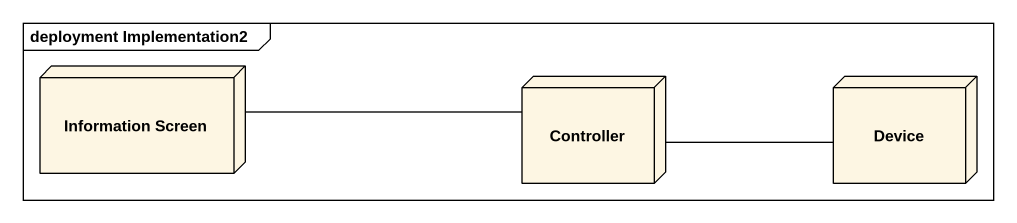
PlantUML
@startuml
mainframe deployment Implementation2
node "Information Screen" as Information_Screen
node Controller
node Device
Information_Screen -right- Controller
Controller -right- Device
@enduml
